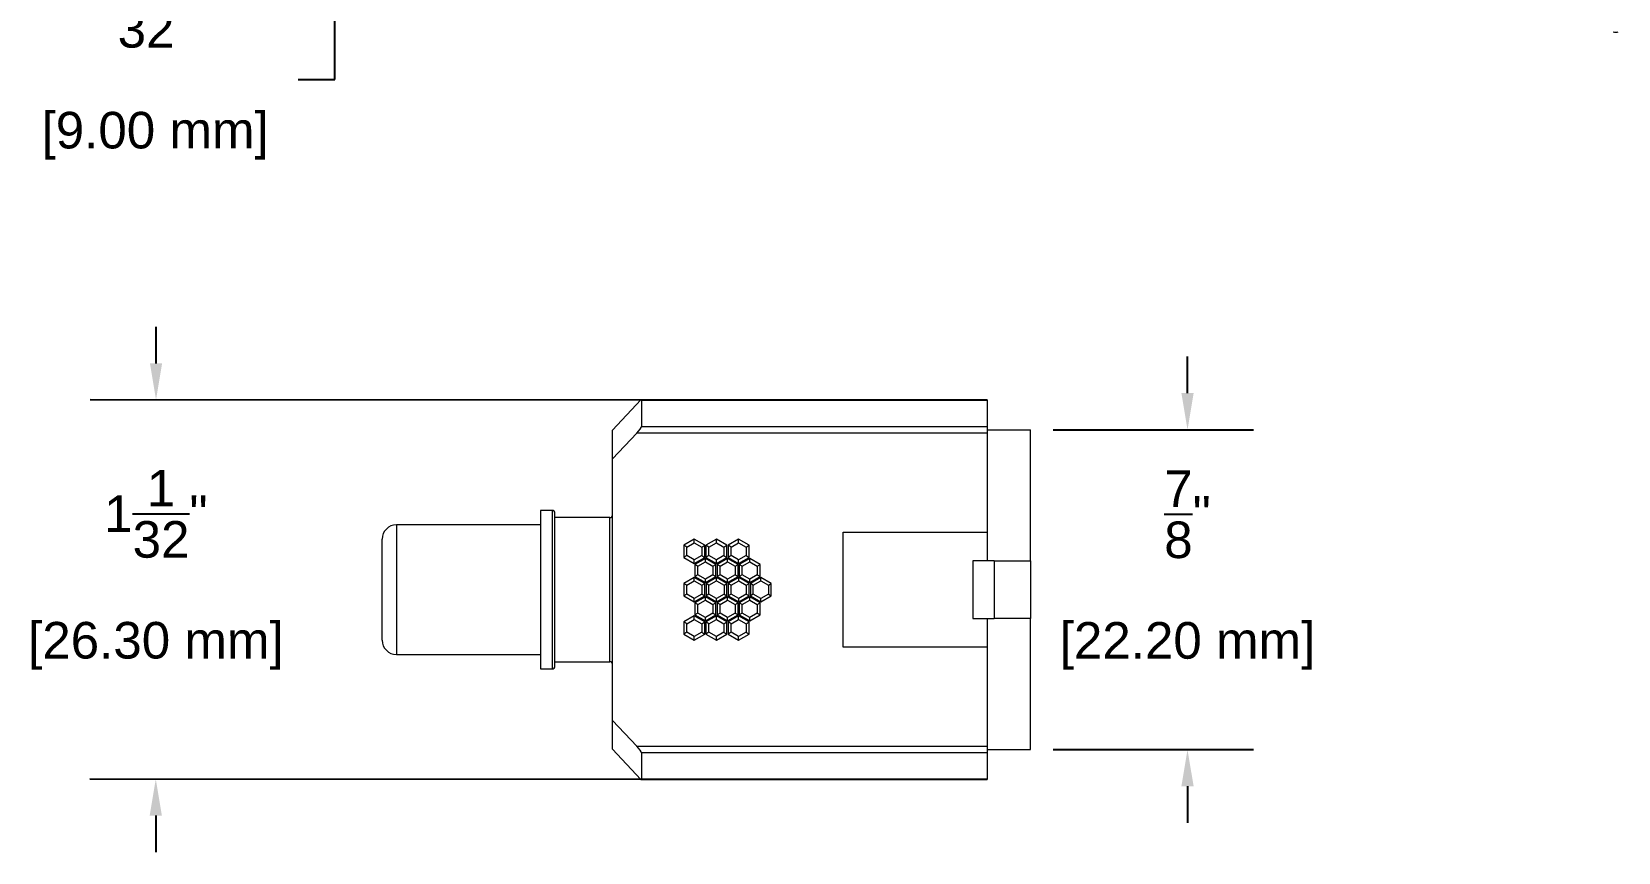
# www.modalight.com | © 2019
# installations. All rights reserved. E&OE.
# Model space of a CAD drawing. Header units: inches. Extents: x -0.3 to 5.56, y 1.13 to 7.07.
# Drawn here: x 1.006 to 5.343, y 1.133 to 3.374 of the extents above; entities that cross this region are included whole.
import ezdxf

# ---------------------------------------------------------------- set-up
doc = ezdxf.new("R2010")
doc.units = ezdxf.units.IN
doc.header["$MEASUREMENT"] = 0
doc.layers.get('Defpoints').update_dxf_attribs({"color": 1})
doc.styles.get("Standard").update_dxf_attribs({"font": 'Arial.ttf'})
doc.dimstyles.new('.1 DIM', dxfattribs={"dimscale": 0, "dimtxt": 0.1, "dimasz": 0.1, "dimexe": 0.18, "dimexo": 0.0625, "dimgap": 0.09, "dimtad": 0, "dimtih": 1, "dimtoh": 1, "dimdec": 5, "dimzin": 0, "dimdsep": 46, "dimlunit": 4, "dimtxsty": 'Standard', "dimcen": 0.09, "dimadec": 0, "dimazin": 0, "dimtfac": 1, "dimtdec": 5, "dimtofl": 0, "dimtmove": 0, "dimatfit": 3, "dimfxl": 1, "dimtolj": 1, "dimtzin": 0, "dimarcsym": 0})

# ---------------------------------------------------------------- blocks, each defined once
blk = doc.blocks.new('*D22')
at = {"layer": 'Defpoints', "color": 0, "lineweight": -2, "transparency": 16777216}
for p, q in [((1.8345, 4.1157), (1.8345, 4.2157)), ((1.941, 4.0157), (1.6545, 4.0157)), ((1.941, 3.6613), (1.6545, 3.6613)), ((1.8345, 3.5613), (1.8345, 3.4613)), ((1.8345, 3.2441), (1.8345, 3.4613)), ((1.7345, 3.2441), (1.8345, 3.2441))]:
    blk.add_line(p, q, dxfattribs=at)
at = {"layer": 'Defpoints', "color": 0, "transparency": 16777216}
for p in [(2.0035, 4.0157), (1.8345, 3.6613), (2.0035, 3.6613)]:
    blk.add_point(p, dxfattribs=at)
for points in [[(1.8178, 4.1157), (1.8512, 4.1157), (1.8345, 4.0157)], [(1.8178, 3.5613), (1.8512, 3.5613), (1.8345, 3.6613)]]:
    blk.add_solid(points, dxfattribs=at)
at = {"layer": 'Defpoints', "color": 0, "transparency": 16777216, "char_height": 0.1, "attachment_point": 5}
for s, insert in [('\\A1;{\\H1x;\\S11/32;}"', (1.3437, 3.451)), ('\\A1;[9.00 mm]', (1.3437, 3.0904))]:
    blk.add_mtext(s, dxfattribs=dict(at, insert=insert))
blk = doc.blocks.new('*D23')
at = {"layer": 'Defpoints', "color": 0, "lineweight": -2, "transparency": 16777216}
for p, q in [((4.1654, 2.3871), (4.1654, 2.4871)), ((3.7983, 2.2871), (4.3454, 2.2871)), ((3.7983, 1.4131), (4.3454, 1.4131)), ((4.1654, 1.3131), (4.1654, 1.2131))]:
    blk.add_line(p, q, dxfattribs=at)
at = {"layer": 'Defpoints', "color": 0, "transparency": 16777216}
for p in [(3.7358, 2.2871), (3.7358, 1.4131), (4.1654, 1.4131)]:
    blk.add_point(p, dxfattribs=at)
for points in [[(4.1487, 2.3871), (4.1821, 2.3871), (4.1654, 2.2871)], [(4.1487, 1.3131), (4.1821, 1.3131), (4.1654, 1.4131)]]:
    blk.add_solid(points, dxfattribs=at)
at = {"layer": 'Defpoints', "color": 0, "transparency": 16777216, "char_height": 0.1, "attachment_point": 5}
for s, insert in [('\\A1;{\\H1x;\\S7/8;}"', (4.1654, 2.0564)), ('\\A1;[22.20 mm]', (4.1654, 1.6965))]:
    blk.add_mtext(s, dxfattribs=dict(at, insert=insert))
blk = doc.blocks.new('*D24')
at = {"layer": 'Defpoints', "color": 0, "lineweight": -2, "transparency": 16777216}
for p, q in [((1.3461, 2.4684), (1.3462, 2.5684)), ((3.0827, 2.3674), (1.1661, 2.3685)), ((3.0821, 1.3318), (1.1655, 1.3329)), ((1.3454, 1.2328), (1.3453, 1.1328))]:
    blk.add_line(p, q, dxfattribs=at)
at = {"layer": 'Defpoints', "color": 0, "transparency": 16777216}
for p in [(3.1452, 2.3673), (1.3455, 1.3328), (3.1446, 1.3317)]:
    blk.add_point(p, dxfattribs=at)
for points in [[(1.3295, 2.4684), (1.3628, 2.4684), (1.3461, 2.3684)], [(1.3287, 1.2328), (1.3621, 1.2328), (1.3455, 1.3328)]]:
    blk.add_solid(points, dxfattribs=at)
at = {"layer": 'Defpoints', "color": 0, "transparency": 16777216, "char_height": 0.1, "attachment_point": 5}
for s, insert in [('\\A1;1{\\H1x;\\S1/32;}"', (1.3458, 2.0575)), ('\\A1;[26.30 mm]', (1.3458, 1.6969))]:
    blk.add_mtext(s, dxfattribs=dict(at, insert=insert))

msp = doc.modelspace()

# ---------------------------------------------------------------- linework, layer by layer
at = {"color": 7, "linetype": 'Continuous', "lineweight": 15}
for p, q in [((2.594062, 2.285942), (2.671597, 2.368533)), ((3.617682, 2.368533), (2.671597, 2.368533)), ((2.672802, 2.367328), (2.672802, 2.295812)), ((3.617682, 2.367328), (2.672802, 2.367328)), ((3.617682, 2.368533), (3.617682, 2.367328)), ((3.617682, 2.367328), (3.617682, 2.295812)), ((2.594062, 2.207202), (2.594062, 2.285942)), ((2.659898, 2.277332), (2.594062, 2.207202)), ((3.617682, 2.277332), (2.659898, 2.277332)), ((2.672802, 2.295812), (3.617682, 2.295812)), ((3.617682, 2.295812), (3.617682, 2.277332)), ((3.617682, 2.287139), (3.735792, 2.287139)), ((3.617682, 2.277332), (3.617682, 2.007612)), ((3.735792, 1.928872), (3.735792, 2.287139)), ((2.594062, 1.493063), (2.594062, 2.207202)), ((2.428708, 2.066667), (2.397212, 2.066667)), ((2.397212, 2.066667), (2.397212, 1.633597)), ((2.586188, 2.046982), (2.436582, 2.046982)), ((2.397212, 2.027297), (2.003512, 2.027297)), ((3.223982, 2.007612), (3.617682, 2.007612)), ((3.223982, 1.692652), (3.223982, 2.007612)), ((3.617682, 2.007612), (3.617682, 1.928872)), ((1.964142, 1.712337), (1.964142, 1.987927)), ((2.817289, 1.987944), (2.788634, 1.9714)), ((2.796817, 1.966676), (2.788634, 1.9714)), ((2.788634, 1.9714), (2.788634, 1.938313)), ((2.796817, 1.966676), (2.817289, 1.978495)), ((2.796817, 1.943038), (2.796817, 1.966676)), ((2.817289, 1.978495), (2.817289, 1.987944)), ((2.845943, 1.9714), (2.817289, 1.987944)), ((2.817289, 1.978495), (2.83776, 1.966676)), ((2.83776, 1.966676), (2.845943, 1.9714)), ((2.83776, 1.966676), (2.83776, 1.943038)), ((2.845943, 1.938313), (2.845943, 1.9714)), ((2.877918, 1.987944), (2.849264, 1.9714)), ((2.857447, 1.966676), (2.849264, 1.9714)), ((2.849264, 1.9714), (2.849264, 1.938313)), ((2.857447, 1.966676), (2.877918, 1.978495)), ((2.857447, 1.943038), (2.857447, 1.966676)), ((2.877918, 1.978495), (2.877918, 1.987944)), ((2.906572, 1.9714), (2.877918, 1.987944)), ((2.877918, 1.978495), (2.89839, 1.966676)), ((2.89839, 1.966676), (2.906572, 1.9714)), ((2.89839, 1.966676), (2.89839, 1.943038)), ((2.906572, 1.938313), (2.906572, 1.9714)), ((2.938548, 1.987944), (2.909894, 1.9714)), ((2.918077, 1.966676), (2.909894, 1.9714)), ((2.909894, 1.9714), (2.909894, 1.938313)), ((2.918077, 1.966676), (2.938548, 1.978495)), ((2.918077, 1.943038), (2.918077, 1.966676)), ((2.938548, 1.978495), (2.938548, 1.987944)), ((2.967202, 1.9714), (2.938548, 1.987944)), ((2.938548, 1.978495), (2.959019, 1.966676)), ((2.959019, 1.966676), (2.967202, 1.9714)), ((2.959019, 1.966676), (2.959019, 1.943038)), ((2.967202, 1.938313), (2.967202, 1.9714)), ((2.796817, 1.943038), (2.788634, 1.938313)), ((2.788634, 1.938313), (2.817289, 1.92177)), ((2.817289, 1.931218), (2.796817, 1.943038)), ((2.83776, 1.943038), (2.817289, 1.931218)), ((2.817289, 1.92177), (2.845943, 1.938313)), ((2.817289, 1.92177), (2.817289, 1.931218)), ((2.847648, 1.935616), (2.818964, 1.919055)), ((2.827212, 1.914294), (2.818964, 1.919055)), ((2.818964, 1.919055), (2.818964, 1.885934)), ((2.827212, 1.914294), (2.847648, 1.926093)), ((2.827212, 1.890695), (2.827212, 1.914294)), ((2.83776, 1.943038), (2.845943, 1.938313)), ((2.847648, 1.926093), (2.847648, 1.935616)), ((2.876333, 1.919055), (2.847648, 1.935616)), ((2.847648, 1.926093), (2.868085, 1.914294)), ((2.857447, 1.943038), (2.849264, 1.938313)), ((2.849264, 1.938313), (2.877918, 1.92177)), ((2.877918, 1.931218), (2.857447, 1.943038)), ((2.868085, 1.914294), (2.876333, 1.919055)), ((2.868085, 1.914294), (2.868085, 1.890695)), ((2.876333, 1.885934), (2.876333, 1.919055)), ((2.89839, 1.943038), (2.877918, 1.931218)), ((2.877918, 1.92177), (2.906572, 1.938313)), ((2.877918, 1.92177), (2.877918, 1.931218)), ((2.908278, 1.935616), (2.879594, 1.919055)), ((2.887841, 1.914294), (2.879594, 1.919055)), ((2.879594, 1.919055), (2.879594, 1.885934)), ((2.887841, 1.914294), (2.908278, 1.926093)), ((2.887841, 1.890695), (2.887841, 1.914294)), ((2.89839, 1.943038), (2.906572, 1.938313)), ((2.908278, 1.926093), (2.908278, 1.935616)), ((2.936963, 1.919055), (2.908278, 1.935616)), ((2.908278, 1.926093), (2.928715, 1.914294)), ((2.918077, 1.943038), (2.909894, 1.938313)), ((2.909894, 1.938313), (2.938548, 1.92177)), ((2.938548, 1.931218), (2.918077, 1.943038)), ((2.928715, 1.914294), (2.936963, 1.919055)), ((2.928715, 1.914294), (2.928715, 1.890695)), ((2.936963, 1.885934), (2.936963, 1.919055)), ((2.959019, 1.943038), (2.938548, 1.931218)), ((2.938548, 1.92177), (2.967202, 1.938313)), ((2.938548, 1.92177), (2.938548, 1.931218)), ((2.968908, 1.935616), (2.940224, 1.919055)), ((2.948471, 1.914294), (2.940224, 1.919055)), ((2.940224, 1.919055), (2.940224, 1.885934)), ((2.948471, 1.914294), (2.968908, 1.926093)), ((2.948471, 1.890695), (2.948471, 1.914294)), ((2.959019, 1.943038), (2.967202, 1.938313)), ((2.968908, 1.926093), (2.968908, 1.935616)), ((2.997592, 1.919055), (2.968908, 1.935616)), ((2.968908, 1.926093), (2.989345, 1.914294)), ((2.989345, 1.914294), (2.997592, 1.919055)), ((2.989345, 1.914294), (2.989345, 1.890695)), ((2.997592, 1.885934), (2.997592, 1.919055)), ((3.637367, 1.928872), (3.578312, 1.928872)), ((3.578312, 1.928872), (3.578312, 1.771392)), ((3.637367, 1.928872), (3.637367, 1.771392)), ((3.637367, 1.928872), (3.735792, 1.928872)), ((3.735792, 1.928872), (3.735792, 1.771392)), ((2.81735, 1.882993), (2.788892, 1.866563)), ((2.796654, 1.862081), (2.788892, 1.866563)), ((2.788892, 1.866563), (2.788892, 1.833702)), ((2.796654, 1.862081), (2.81735, 1.87403)), ((2.81735, 1.87403), (2.81735, 1.882993)), ((2.845808, 1.866563), (2.81735, 1.882993)), ((2.81735, 1.87403), (2.838046, 1.862081)), ((2.827212, 1.890695), (2.818964, 1.885934)), ((2.818964, 1.885934), (2.847648, 1.869373)), ((2.847648, 1.878896), (2.827212, 1.890695)), ((2.838046, 1.862081), (2.845808, 1.866563)), ((2.845808, 1.833702), (2.845808, 1.866563)), ((2.868085, 1.890695), (2.847648, 1.878896)), ((2.847648, 1.869373), (2.876333, 1.885934)), ((2.847648, 1.869373), (2.847648, 1.878896)), ((2.877979, 1.882993), (2.849522, 1.866563)), ((2.857284, 1.862081), (2.849522, 1.866563)), ((2.849522, 1.866563), (2.849522, 1.833702)), ((2.857284, 1.862081), (2.877979, 1.87403)), ((2.868085, 1.890695), (2.876333, 1.885934)), ((2.877979, 1.87403), (2.877979, 1.882993)), ((2.906437, 1.866563), (2.877979, 1.882993)), ((2.877979, 1.87403), (2.898675, 1.862081)), ((2.887841, 1.890695), (2.879594, 1.885934)), ((2.879594, 1.885934), (2.908278, 1.869373)), ((2.908278, 1.878896), (2.887841, 1.890695)), ((2.898675, 1.862081), (2.906437, 1.866563)), ((2.906437, 1.833702), (2.906437, 1.866563)), ((2.928715, 1.890695), (2.908278, 1.878896)), ((2.908278, 1.869373), (2.936963, 1.885934)), ((2.908278, 1.869373), (2.908278, 1.878896)), ((2.938609, 1.882993), (2.910151, 1.866563)), ((2.917913, 1.862081), (2.910151, 1.866563)), ((2.910151, 1.866563), (2.910151, 1.833702)), ((2.917913, 1.862081), (2.938609, 1.87403)), ((2.928715, 1.890695), (2.936963, 1.885934)), ((2.938609, 1.87403), (2.938609, 1.882993)), ((2.967067, 1.866563), (2.938609, 1.882993)), ((2.938609, 1.87403), (2.959305, 1.862081)), ((2.948471, 1.890695), (2.940224, 1.885934)), ((2.940224, 1.885934), (2.968908, 1.869373)), ((2.968908, 1.878896), (2.948471, 1.890695)), ((2.959305, 1.862081), (2.967067, 1.866563)), ((2.967067, 1.833702), (2.967067, 1.866563)), ((2.989345, 1.890695), (2.968908, 1.878896)), ((2.968908, 1.869373), (2.997592, 1.885934)), ((2.968908, 1.869373), (2.968908, 1.878896)), ((2.999239, 1.882993), (2.970781, 1.866563)), ((2.978543, 1.862081), (2.970781, 1.866563)), ((2.970781, 1.866563), (2.970781, 1.833702)), ((2.978543, 1.862081), (2.999239, 1.87403)), ((2.989345, 1.890695), (2.997592, 1.885934)), ((2.999239, 1.87403), (2.999239, 1.882993)), ((3.027697, 1.866563), (2.999239, 1.882993)), ((2.999239, 1.87403), (3.019935, 1.862081)), ((3.019935, 1.862081), (3.027697, 1.866563)), ((3.027697, 1.833702), (3.027697, 1.866563)), ((2.796654, 1.838184), (2.788892, 1.833702)), ((2.788892, 1.833702), (2.81735, 1.817272)), ((2.796654, 1.838184), (2.796654, 1.862081)), ((2.81735, 1.826235), (2.796654, 1.838184)), ((2.838046, 1.838184), (2.81735, 1.826235)), ((2.81735, 1.817272), (2.845808, 1.833702)), ((2.81735, 1.817272), (2.81735, 1.826235)), ((2.847648, 1.830892), (2.818964, 1.814331)), ((2.827212, 1.809569), (2.847648, 1.821369)), ((2.838046, 1.862081), (2.838046, 1.838184)), ((2.838046, 1.838184), (2.845808, 1.833702)), ((2.847648, 1.821369), (2.847648, 1.830892)), ((2.876333, 1.814331), (2.847648, 1.830892)), ((2.847648, 1.821369), (2.868085, 1.809569)), ((2.857284, 1.838184), (2.849522, 1.833702)), ((2.849522, 1.833702), (2.877979, 1.817272)), ((2.857284, 1.838184), (2.857284, 1.862081)), ((2.877979, 1.826235), (2.857284, 1.838184)), ((2.898675, 1.838184), (2.877979, 1.826235)), ((2.877979, 1.817272), (2.906437, 1.833702)), ((2.877979, 1.817272), (2.877979, 1.826235)), ((2.908278, 1.830892), (2.879594, 1.814331)), ((2.887841, 1.809569), (2.908278, 1.821369)), ((2.898675, 1.862081), (2.898675, 1.838184)), ((2.898675, 1.838184), (2.906437, 1.833702)), ((2.908278, 1.821369), (2.908278, 1.830892)), ((2.936963, 1.814331), (2.908278, 1.830892)), ((2.908278, 1.821369), (2.928715, 1.809569)), ((2.917913, 1.838184), (2.910151, 1.833702)), ((2.910151, 1.833702), (2.938609, 1.817272)), ((2.917913, 1.838184), (2.917913, 1.862081)), ((2.938609, 1.826235), (2.917913, 1.838184)), ((2.959305, 1.838184), (2.938609, 1.826235)), ((2.938609, 1.817272), (2.967067, 1.833702)), ((2.938609, 1.817272), (2.938609, 1.826235)), ((2.968908, 1.830892), (2.940224, 1.814331)), ((2.948471, 1.809569), (2.968908, 1.821369)), ((2.959305, 1.862081), (2.959305, 1.838184)), ((2.959305, 1.838184), (2.967067, 1.833702)), ((2.968908, 1.821369), (2.968908, 1.830892)), ((2.997592, 1.814331), (2.968908, 1.830892)), ((2.968908, 1.821369), (2.989345, 1.809569)), ((2.978543, 1.838184), (2.970781, 1.833702)), ((2.970781, 1.833702), (2.999239, 1.817272)), ((2.978543, 1.838184), (2.978543, 1.862081)), ((2.999239, 1.826235), (2.978543, 1.838184)), ((3.019935, 1.838184), (2.999239, 1.826235)), ((2.999239, 1.817272), (3.027697, 1.833702)), ((2.999239, 1.817272), (2.999239, 1.826235)), ((3.019935, 1.862081), (3.019935, 1.838184)), ((3.019935, 1.838184), (3.027697, 1.833702)), ((2.817289, 1.778495), (2.788634, 1.761952)), ((2.817289, 1.769046), (2.817289, 1.778495)), ((2.845943, 1.761952), (2.817289, 1.778495)), ((2.827212, 1.809569), (2.818964, 1.814331)), ((2.818964, 1.814331), (2.818964, 1.781209)), ((2.827212, 1.785971), (2.818964, 1.781209)), ((2.818964, 1.781209), (2.847648, 1.764648)), ((2.827212, 1.785971), (2.827212, 1.809569)), ((2.847648, 1.774172), (2.827212, 1.785971)), ((2.868085, 1.785971), (2.847648, 1.774172)), ((2.847648, 1.764648), (2.876333, 1.781209)), ((2.877918, 1.778495), (2.849264, 1.761952)), ((2.868085, 1.809569), (2.876333, 1.814331)), ((2.868085, 1.809569), (2.868085, 1.785971)), ((2.868085, 1.785971), (2.876333, 1.781209)), ((2.876333, 1.781209), (2.876333, 1.814331)), ((2.877918, 1.769046), (2.877918, 1.778495)), ((2.906572, 1.761952), (2.877918, 1.778495)), ((2.887841, 1.809569), (2.879594, 1.814331)), ((2.879594, 1.814331), (2.879594, 1.781209)), ((2.887841, 1.785971), (2.879594, 1.781209)), ((2.879594, 1.781209), (2.908278, 1.764648)), ((2.887841, 1.785971), (2.887841, 1.809569)), ((2.908278, 1.774172), (2.887841, 1.785971)), ((2.928715, 1.785971), (2.908278, 1.774172)), ((2.908278, 1.764648), (2.936963, 1.781209)), ((2.938548, 1.778495), (2.909894, 1.761952)), ((2.928715, 1.809569), (2.936963, 1.814331)), ((2.928715, 1.809569), (2.928715, 1.785971)), ((2.928715, 1.785971), (2.936963, 1.781209)), ((2.936963, 1.781209), (2.936963, 1.814331)), ((2.938548, 1.769046), (2.938548, 1.778495)), ((2.967202, 1.761952), (2.938548, 1.778495)), ((2.948471, 1.809569), (2.940224, 1.814331)), ((2.940224, 1.814331), (2.940224, 1.781209)), ((2.948471, 1.785971), (2.940224, 1.781209)), ((2.940224, 1.781209), (2.968908, 1.764648)), ((2.948471, 1.785971), (2.948471, 1.809569)), ((2.968908, 1.774172), (2.948471, 1.785971)), ((2.989345, 1.785971), (2.968908, 1.774172)), ((2.968908, 1.764648), (2.997592, 1.781209)), ((2.989345, 1.809569), (2.997592, 1.814331)), ((2.989345, 1.809569), (2.989345, 1.785971)), ((2.989345, 1.785971), (2.997592, 1.781209)), ((2.997592, 1.781209), (2.997592, 1.814331)), ((2.796817, 1.757227), (2.788634, 1.761952)), ((2.788634, 1.761952), (2.788634, 1.728865)), ((2.796817, 1.757227), (2.817289, 1.769046)), ((2.796817, 1.733589), (2.796817, 1.757227)), ((2.817289, 1.769046), (2.83776, 1.757227)), ((2.83776, 1.757227), (2.845943, 1.761952)), ((2.83776, 1.757227), (2.83776, 1.733589)), ((2.845943, 1.728865), (2.845943, 1.761952)), ((2.847648, 1.764648), (2.847648, 1.774172)), ((2.857447, 1.757227), (2.849264, 1.761952)), ((2.849264, 1.761952), (2.849264, 1.728865)), ((2.857447, 1.757227), (2.877918, 1.769046)), ((2.857447, 1.733589), (2.857447, 1.757227)), ((2.877918, 1.769046), (2.89839, 1.757227)), ((2.89839, 1.757227), (2.906572, 1.761952)), ((2.89839, 1.757227), (2.89839, 1.733589)), ((2.906572, 1.728865), (2.906572, 1.761952)), ((2.908278, 1.764648), (2.908278, 1.774172)), ((2.918077, 1.757227), (2.909894, 1.761952)), ((2.909894, 1.761952), (2.909894, 1.728865)), ((2.918077, 1.757227), (2.938548, 1.769046)), ((2.918077, 1.733589), (2.918077, 1.757227)), ((2.938548, 1.769046), (2.959019, 1.757227)), ((2.959019, 1.757227), (2.967202, 1.761952)), ((2.959019, 1.757227), (2.959019, 1.733589)), ((2.967202, 1.728865), (2.967202, 1.761952)), ((2.968908, 1.764648), (2.968908, 1.774172)), ((3.578312, 1.771392), (3.637367, 1.771392)), ((3.617682, 1.771392), (3.617682, 1.692652)), ((3.735792, 1.771392), (3.637367, 1.771392)), ((3.735792, 1.413125), (3.735792, 1.771392)), ((2.796817, 1.733589), (2.788634, 1.728865)), ((2.788634, 1.728865), (2.817289, 1.712321)), ((2.817289, 1.72177), (2.796817, 1.733589)), ((2.83776, 1.733589), (2.817289, 1.72177)), ((2.817289, 1.712321), (2.845943, 1.728865)), ((2.817289, 1.712321), (2.817289, 1.72177)), ((2.83776, 1.733589), (2.845943, 1.728865)), ((2.857447, 1.733589), (2.849264, 1.728865)), ((2.849264, 1.728865), (2.877918, 1.712321)), ((2.877918, 1.72177), (2.857447, 1.733589)), ((2.89839, 1.733589), (2.877918, 1.72177)), ((2.877918, 1.712321), (2.906572, 1.728865)), ((2.877918, 1.712321), (2.877918, 1.72177)), ((2.89839, 1.733589), (2.906572, 1.728865)), ((2.918077, 1.733589), (2.909894, 1.728865)), ((2.909894, 1.728865), (2.938548, 1.712321)), ((2.938548, 1.72177), (2.918077, 1.733589)), ((2.959019, 1.733589), (2.938548, 1.72177)), ((2.938548, 1.712321), (2.967202, 1.728865)), ((2.938548, 1.712321), (2.938548, 1.72177)), ((2.959019, 1.733589), (2.967202, 1.728865)), ((3.617682, 1.692652), (3.223982, 1.692652)), ((3.617682, 1.692652), (3.617682, 1.422933)), ((2.003512, 1.672967), (2.397212, 1.672967)), ((2.436582, 1.653282), (2.586188, 1.653282)), ((2.397212, 1.633597), (2.428708, 1.633597)), ((2.594062, 1.493063), (2.659898, 1.422933)), ((2.594062, 1.414323), (2.594062, 1.493063)), ((2.671597, 1.331732), (2.594062, 1.414323)), ((2.659898, 1.422933), (3.617682, 1.422933)), ((2.672802, 1.404453), (2.672802, 1.332937)), ((3.617682, 1.404453), (2.672802, 1.404453)), ((3.617682, 1.422933), (3.617682, 1.404453)), ((3.617682, 1.413125), (3.735792, 1.413125)), ((3.617682, 1.404453), (3.617682, 1.332937)), ((2.671597, 1.331732), (3.617682, 1.331732)), ((2.672802, 1.332937), (3.617682, 1.332937)), ((3.617682, 1.332937), (3.617682, 1.331732))]:
    msp.add_line(p, q, dxfattribs=at)
at = {"color": 8, "linetype": 'Continuous', "lineweight": 15}
for p, q in [((2.428708, 2.066667), (2.428708, 1.633597)), ((2.586188, 1.846911), (2.586188, 2.046982)), ((2.003512, 2.027297), (2.003512, 1.672967)), ((2.586188, 1.653282), (2.586188, 1.846911))]:
    msp.add_line(p, q, dxfattribs=at)
at = {"color": 7, "linetype": 'Continuous', "lineweight": 15}
for centre, radius, start, end in [((5.335955, 3.392812), 0.019685, 249.848253, 290.151747), ((2.428708, 2.058793), 0.007874, 0, 90), ((2.586188, 2.054856), 0.007874, 270, 0), ((2.003512, 1.987927), 0.03937, 90, 180), ((2.003512, 1.712337), 0.03937, 180, 270), ((2.586188, 1.645408), 0.007874, 0, 90), ((2.428708, 1.641471), 0.007874, 270, 0)]:
    msp.add_arc(centre, radius, start, end, dxfattribs=at)
for centre, major_axis, start_param, end_param in [((2.653117, 2.348848), (0.019381, 0.019381), 6.10732814, 6.45904248), ((2.653117, 2.277332), (0.019381, 0.019381), 4.88824615, 6.10732814), ((2.653117, 1.422933), (-0.019381, 0.019381), 3.31744982, 4.53653181), ((2.653117, 1.351417), (-0.019381, 0.019381), 2.96573549, 3.31744982)]:
    msp.add_ellipse(centre, major_axis=major_axis, ratio=0.17769272, start_param=start_param, end_param=end_param, dxfattribs=at)
for points in [[(2.436582, 1.850132), (2.436582, 1.905471), (2.436582, 1.958548), (2.436582, 2.036808), (2.436582, 2.058793), (2.436582, 2.058793)], [(2.436582, 1.641471), (2.436582, 1.641471), (2.436582, 1.663456), (2.436582, 1.741717), (2.436582, 1.794794), (2.436582, 1.850132)]]:
    msp.add_open_spline(points, degree=3, knots=[0, 0, 0, 0, 0.5, 0.5, 1, 1, 1, 1], dxfattribs=at)

# ---------------------------------------------------------------- dimensions: what is measured, and where the dimension line sits
at = {"layer": 'Defpoints'}
dim = msp.add_linear_dim(base=(1.834508, 3.661342), p1=(2.003512, 4.015672), p2=(2.003512, 3.661342), angle=90, dimstyle='.1 DIM', override={"dimscale": 1, "dimpost": '\\X', "dimtmove": 1}, dxfattribs=at)
dim.commit()
dim.dimension.update_dxf_attribs({"geometry": '*D22', "text_midpoint": (1.343689, 3.244057), "dimtype": 160})
dim = msp.add_aligned_dim(p1=(3.145242, 2.367328), p2=(3.144639, 1.331732), distance=-1.799177, dimstyle='.1 DIM', override={"dimscale": 1, "dimpost": '\\X'}, dxfattribs=at)
dim.commit()
dim.dimension.update_dxf_attribs({"geometry": '*D24', "text_midpoint": (1.345764, 1.850577)})
dim = msp.add_linear_dim(base=(4.165393, 1.413125), p1=(3.735792, 2.287139), p2=(3.735792, 1.413125), angle=90, dimstyle='.1 DIM', override={"dimscale": 1, "dimpost": '\\X'}, dxfattribs=at)
dim.commit()
dim.dimension.update_dxf_attribs({"geometry": '*D23', "text_midpoint": (4.165393, 1.850132)})

doc.saveas('drawing.dxf')
